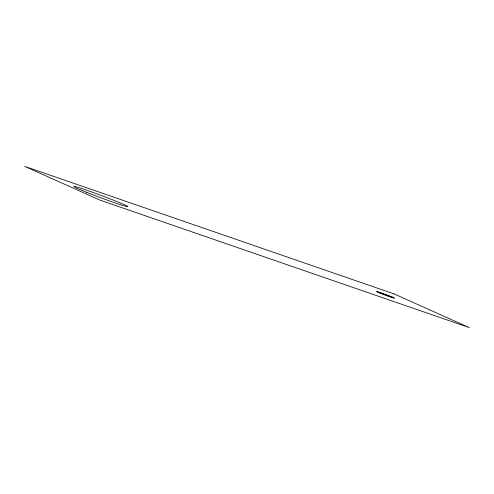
<?xml version="1.0" encoding="UTF-8"?>
<svg xmlns="http://www.w3.org/2000/svg" width="494" height="494" viewBox="0 0 494 494"><rect width="100%" height="100%" fill="white"/><g stroke="black" fill="none" stroke-linecap="round" stroke-linejoin="round"><path stroke-width="0.74" d="M377.805 292.158L393.193 297.474M394.033 293.893L24.7 166.385L99.967 200.107L469.3 327.615L394.033 293.893M86.753 192.339A28.88 1.161 20.5 0 0 127.853 206.653A28.88 1.161 20.5 0 0 87.808 190.591A28.88 1.161 20.5 0 0 86.753 192.339M380.713 293.38A9.627 0.389 20.5 0 0 394.515 298.197A9.627 0.389 20.5 0 0 381.275 292.874A9.627 0.389 20.5 0 0 380.713 293.38"/></g></svg>
